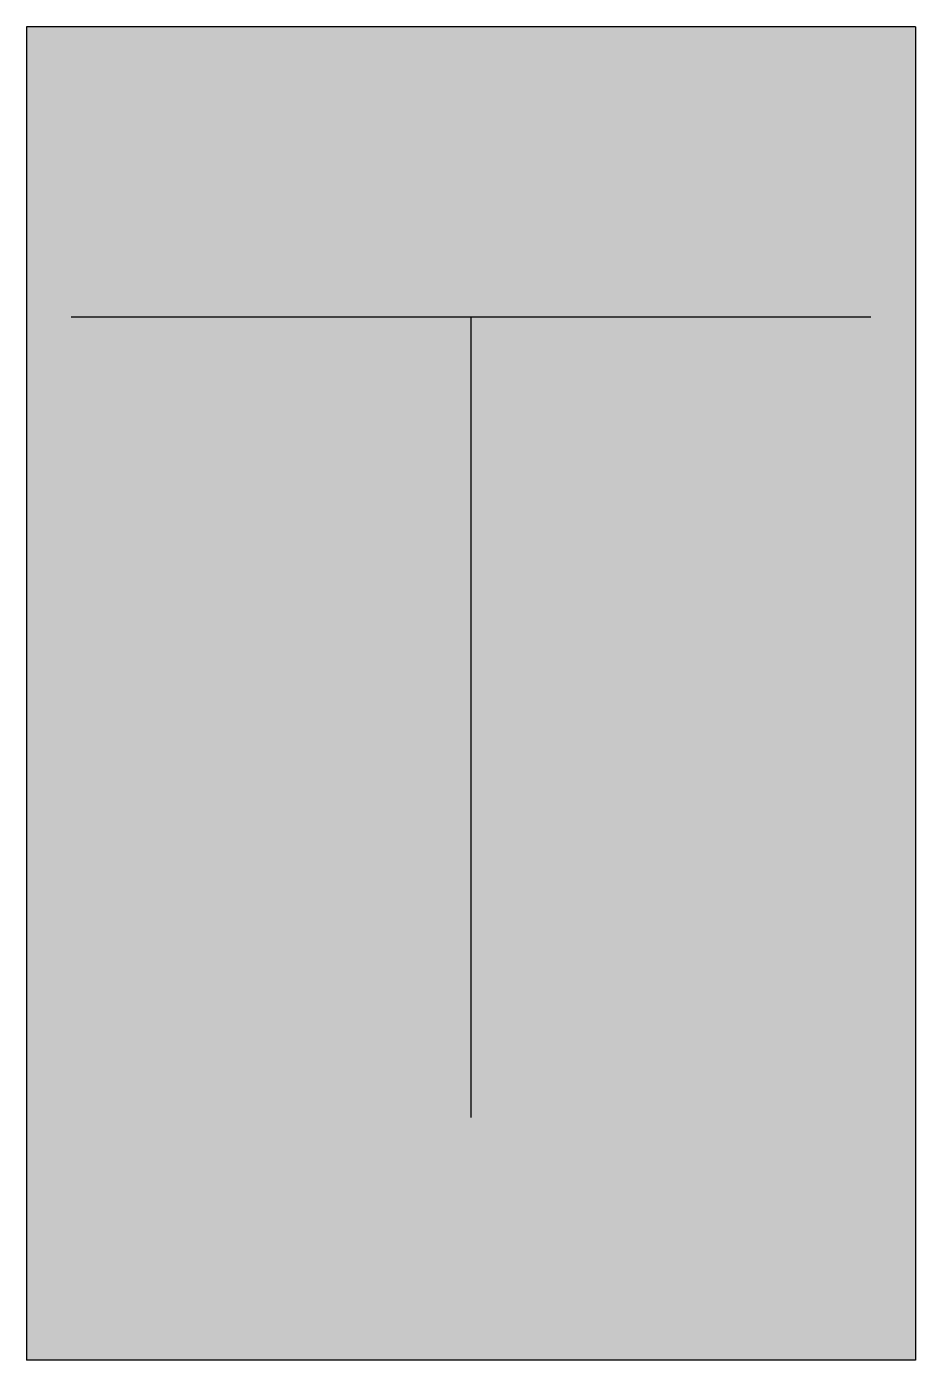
# Model space of a CAD drawing. Header units: millimetres. Extents: x -1 to 1, y -1.5 to 1.5.
import ezdxf

# ---------------------------------------------------------------- set-up
doc = ezdxf.new("R2010")
doc.units = ezdxf.units.MM

msp = doc.modelspace()

# ---------------------------------------------------------------- hatches: boundary and pattern name
msp.add_hatch(color=255).paths.add_polyline_path([(1, 1.5), (-1, 1.5), (-1, -1.5), (1, -1.5)])
msp.add_hatch(color=255).paths.add_polyline_path([(1, 1.5), (-1, 1.5), (-1, -1.5), (1, -1.5)])

# ---------------------------------------------------------------- linework, layer by layer
for p, q in [((1, 1.5), (-1, 1.5)), ((-1, 1.5), (-1, -1.5)), ((1, 1.5), (-1, 1.5)), ((-1, 1.5), (-1, -1.5)), ((1, 1.5), (1, -1.5)), ((1, 1.5), (1, -1.5)), ((1, -1.5), (-1, -1.5)), ((1, -1.5), (-1, -1.5))]:
    msp.add_line(p, q)
for points in [[(0.9, 0.8462), (-0.9, 0.8462)], [(0.9, 0.8462), (-0.9, 0.8462)], [(0, -0.9538), (0, 0.8462)], [(0, -0.9538), (0, 0.8462)]]:
    msp.add_lwpolyline(points)

doc.saveas('drawing.dxf')
